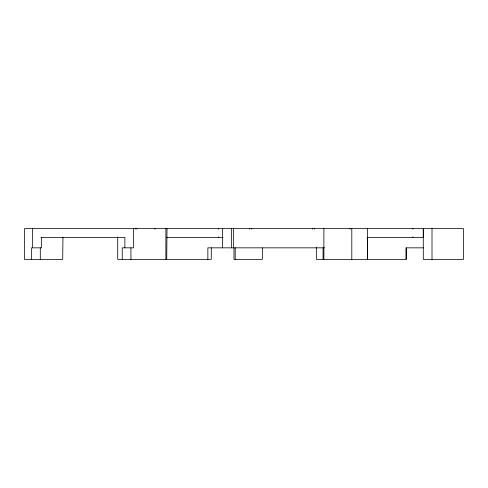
<?xml version="1.0" encoding="UTF-8"?>
<svg xmlns="http://www.w3.org/2000/svg" width="488" height="488" viewBox="0 0 488 488"><rect width="100%" height="100%" fill="white"/><g stroke="black" fill="none" stroke-linecap="round" stroke-linejoin="round"><path stroke-width="0.73" d="M31.598 259.36L31.598 247.837L41.346 247.837L41.346 237.369M32.647 228.64L32.647 247.837M235.204 259.36L235.21 247.837M249.71 229.189L249.71 228.64M251.784 229.189L251.784 228.64M312.472 229.189L312.472 228.64M314.443 229.189L314.443 228.64M367.458 237.369L367.452 259.36L367.458 228.64M62.946 237.369L62.714 259.36L24.4 259.36L24.437 228.64L463.6 228.64L463.6 259.36L423.285 259.36L423.285 228.64M166.725 259.36L167.018 228.64M262.568 247.983L262.343 259.36L233.972 259.36L233.972 247.837M40.919 237.369L124.879 237.369L124.879 247.837M166.365 237.369L223.101 237.369M367.074 237.369L423.425 237.369M324.575 247.837L207.857 247.837L207.857 259.36M316.346 247.373L316.346 259.36L406.162 259.36L406.15 247.837L423.425 247.837M406.156 247.837L406.162 259.36M432.008 228.64L432.008 259.36M423.303 228.64L423.303 237.369M412.885 228.64L412.909 229.189M412.885 236.82L412.909 237.369M351.805 228.64L351.805 259.36M350.055 228.64L350.073 229.189M323.886 228.64L323.886 259.36M323.074 247.837L323.074 259.36M233.368 228.64L233.368 247.837M231.379 228.64L231.379 247.837M222.619 228.64L222.619 247.837M218.587 228.64L218.587 229.189M218.587 236.82L218.587 237.369M211.28 247.837L211.28 259.36L117.718 259.36L117.718 236.881M165.871 228.64L165.871 259.36M154.946 228.64L154.946 229.189M136.835 228.64L136.835 229.085M135.493 228.64L135.493 229.085M133.578 228.64L133.578 247.837L122.232 247.837L122.232 259.36M130.93 247.837L130.93 259.36M40.297 247.837L40.297 259.36"/></g></svg>
